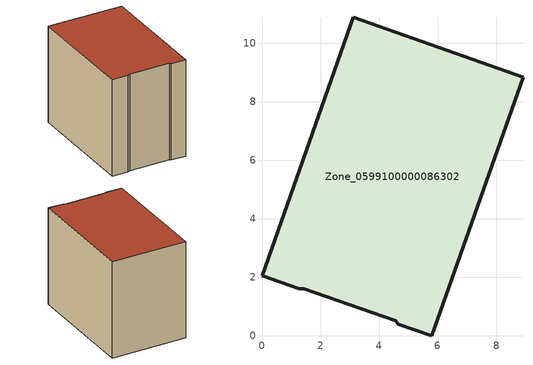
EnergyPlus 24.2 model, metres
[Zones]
Zone_0599100000086302
 floor ground (C_G): 4.57,0.53 1.42,1.61 1.27,1.61 0,2.06 3.11,10.89 8.91,8.83 5.79,0 4.64,0.41 z0.61
 wall outside (C_F): 0,2.06 1.27,1.61 1.42,1.61 4.57,0.53 4.64,0.41 5.79,0 8.91,8.83 3.11,10.89 0,2.06 z0.61:8.61
 roof outside (C_R): 1.42,1.61 4.57,0.53 4.64,0.41 5.79,0 8.91,8.83 3.11,10.89 0,2.06 1.27,1.61 z8.61
[BUILDING]
Pand.0599100000086302: North Axis=0; Terrain=City; Loads Convergence Tolerance Value=0.04; Temperature Convergence Tolerance Value=0.4; Solar Distribution=FullExterior; Maximum Number of Warmup Days=25; Minimum Number of Warmup Days=1
[Site:Location]
Rotterdam.The.Hague.AP_ZH_NLD Design_Conditions: Latitude=51.96; Longitude=4.45; Time Zone=1; Elevation=-4.5
[SITE:GROUNDTEMPERATURE:BUILDINGSURFACE]
18, 18, 18, 18, 18, 18, 18, 18, 18, 18, 18, 18
[MATERIAL] Thermal Absorptance=0.9; Solar Absorptance=0.7; Visible Absorptance=0.7
Name | Roughness | Thickness | Conductivity | Density | Specific Heat
G.TI.1965-1974 | MediumSmooth | 0.15 | 0.882353 | 540 | 1210
F.TI.1965-1974 | Rough | 0.3 | 0.697674 | 1920 | 840
R.TI.1965-1974 | MediumRough | 0.2 | 0.232558 | 1500 | 1000
[CONSTRUCTION]
C_G: G.TI.1965-1974
C_F: F.TI.1965-1974
C_R: R.TI.1965-1974
[ZONE]
Zone_0599100000086302: Type=1; Multiplier=1; Ceiling Height=Autocalculate; Volume=Autocalculate; Floor Area=autocalculate; Part of Total Floor Area=Yes
[ZONEINFILTRATION:DESIGNFLOWRATE]
Infil_Zone_0599100000086302: Zone or ZoneList or Space or SpaceList=Zone_0599100000086302; Schedule=AlwaysOn; Design Flow Rate Calculation Method=Flow/Area; Flow Rate per Floor Area=0.003; Constant Term Coefficient=1; Temperature Term Coefficient=0; Velocity Term Coefficient=0; Velocity Squared Term Coefficient=0
[HVACTEMPLATE:ZONE:IDEALLOADSAIRSYSTEM]
Zone_0599100000086302: Maximum Heating Supply Air Temperature=50; Minimum Cooling Supply Air Temperature=13; Maximum Heating Supply Air Humidity Ratio=0.0156; Minimum Cooling Supply Air Humidity Ratio=0.0077; Heating Limit=NoLimit; Cooling Limit=NoLimit; Dehumidification Control Type=ConstantSensibleHeatRatio; Cooling Sensible Heat Ratio=0.7; Dehumidification Setpoint=60; Humidification Control Type=None; Humidification Setpoint=30; Outdoor Air Method=None; Outdoor Air Flow Rate per Person=0.00944; Outdoor Air Flow Rate per Zone Floor Area=0; Outdoor Air Flow Rate per Zone=0; Demand Controlled Ventilation Type=None; Outdoor Air Economizer Type=NoEconomizer; Heat Recovery Type=None; Sensible Heat Recovery Effectiveness=0.7; Latent Heat Recovery Effectiveness=0.65
[ZONECONTROL:THERMOSTAT]
ThermostatControl_Zone_0599100000086302: Zone or ZoneList=Zone_0599100000086302; Control Type Schedule=DualSetpointControlType; Control 1=Thermostat_Zone_0599100000086302; Temperature Difference Between Cutout And Setpoint=0
[THERMOSTATSETPOINT:DUALSETPOINT]
Thermostat_Zone_0599100000086302: Heating Setpoint Temperature Schedule=HeatingSetpoint_Zone_0599100000086302; Cooling Setpoint Temperature Schedule=CoolingSetpoint_Zone_0599100000086302
[SCHEDULE:COMPACT]
HeatingSetpoint_Zone_0599100000086302: Through: 12/31, For: AllDays, Until: 24:00, 21
CoolingSetpoint_Zone_0599100000086302: Through: 12/31, For: AllDays, Until: 24:00, 24
DualSetpointControlType: Through: 12/31, For: AllDays, Until: 24:00, 4
AlwaysOn: Through: 12/31, For: AllDays, Until: 24:00, 1
